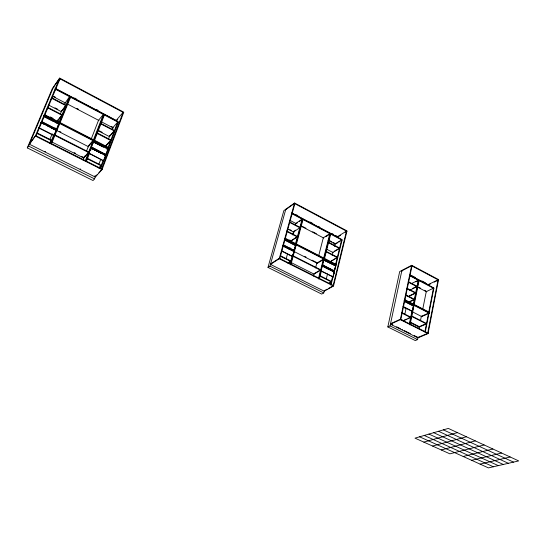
<?xml version="1.0" encoding="UTF-8"?>
<svg xmlns="http://www.w3.org/2000/svg" width="546" height="546" viewBox="0 0 546 546"><rect width="100%" height="100%" fill="white"/><g stroke="black" fill="none" stroke-linecap="round" stroke-linejoin="round"><path stroke-width="0.82" d="M427.73 332.958L438.076 279.818L428.064 284.678M428.044 333.606L400.327 319.669L390.424 324.188L417.902 337.885L428.044 333.606L438.547 279.593L411.691 265.308L399.692 271.567L387.831 326.938L415.281 340.567L417.56 339.612L418.059 337.107M424.959 331.47L428.562 313.124L428.951 313.322L425.191 332.5M425.484 314.878L429.258 313.186L429.429 312.312L405.146 299.836M418.85 328.774L419.273 326.658L425.075 324.126M420.502 320.502L421.328 316.366L428.562 313.124M422.809 308.913L426.255 291.639L433.449 288.206L428.733 312.251L429.122 312.449L433.92 287.981L409.985 275.382M412.25 311.739L421.717 316.564L421.799 316.134M426.719 291.421L426.638 291.844L417.594 287.114M403.378 306.92L412.244 311.438L412.715 309.125M413.029 307.589L413.643 305.903L412.244 311.438M409.787 323.942L413.568 305.432M418.755 280.002L413.745 304.552L414.148 304.757L419.062 280.637M413.868 305.289L414.045 304.409M410.026 324.945L413.964 305.637L413.165 305.228M409.384 323.737L412.018 310.858M413.349 304.347L418.277 280.221L411.172 283.756M400.532 319.321L403.487 320.809L403.576 320.365M404.818 314.38L406.026 308.565M406.511 308.333L406.422 308.77L403.474 307.268M400.327 319.669L411.691 265.308M400.832 319.424L411.998 265.95M387.831 326.938L390.056 325.928L401.89 270.42M322.427 265.82L320.884 271.014L333.128 276.924L334.364 271.908L322.154 265.984L323.642 266.741M323.928 259.896L322.386 265.056L334.309 271.137L335.817 265.991L323.648 260.06L335.817 265.991M333.183 285.374L346.485 231.122L337.251 236.841M294.547 203.01L279.224 258.743L270.454 264.38L324.208 291.175L333.51 286.049L347.01 230.91L294.547 203.01L283.838 210.647L267.99 267.417L321.676 294.082L323.771 292.943L324.379 290.492M330.528 284.971L332.541 276.781M333.756 271.867L334.561 268.584M332.848 277.081L334.364 271.908M334.309 271.137L335.36 266.864M331.163 284.37L335.797 265.533L335.374 265.308M326.29 278.917L327.504 274.037M332.18 255.296L332.992 252.027M334.405 246.369L335.012 243.932L341.639 239.885L335.592 264.414L336.022 264.639L342.165 239.667L291.898 213.199M318.605 278.05L323.389 259.166L324.256 259.609M318.837 279.095L323.819 259.384L317.936 262.906M330.378 233.463L324.051 258.49L323.614 258.265L329.839 233.674L323.293 237.803L318.714 255.699M324.099 259.22L324.324 258.326M319.485 278.494L321.348 271.103M322.597 266.175L323.014 264.537M324.481 258.708L330.692 234.125M313.486 276.133L314.127 273.635L320.7 269.785L293.27 255.862M315.568 267.984L316.823 263.097L323.389 259.166M290.11 263.814L292.246 255.862M293.53 251.085L293.96 249.495M281.49 251.037L292.444 256.593L294.076 251.365L283.149 245.796M283.142 245.038L294.055 250.607L295.673 245.407L284.787 239.824M290.349 264.837L295.686 244.949M295.932 244.048L302.689 218.878M292.444 256.593L294.076 251.365M294.055 250.607L295.673 245.407M295.959 244.779L296.198 243.878M291.011 264.264L296.13 245.181L295.243 244.724M303.01 219.553L296.376 244.28L295.488 243.823L302.136 219.089L295.775 223.416L295.331 225.054M286.2 258.688L287.537 253.767M292.67 234.869L293.564 231.572L295.679 230.153M293.325 234.275L293.994 231.825M279.811 258.511L294.867 203.678M267.99 267.417L269.956 266.161L285.804 209.248M100.136 168.318L103.146 160.387M104.955 155.624L105.562 154.04M91.08 147.884L88.841 153.358L103.487 160.783L105.678 155.323L90.882 148.116M93.482 141.707L91.257 147.147L105.835 154.586L108.019 149.16L93.277 141.94L103.453 147.154M100.669 168.584L108.19 148.751L107.671 148.485M107.105 149.979L108.75 147.591L44.424 114.544M101.679 168.864L123.089 112.36L116.196 120.413M59.691 78.105L35.34 136.056L29.409 144.205L95.25 177.034L102.034 169.608L123.771 112.183L59.691 78.105L52.198 88.848L27.3 147.891L93.032 180.535L94.554 178.876L95.755 175.703M98.881 164.23L100.682 159.507M105.549 146.738L106.149 145.154M108.265 139.612L109.773 135.654M112.189 129.327L112.79 127.744L117.718 122.024L108.026 147.55L108.545 147.823L118.407 121.84L55.255 88.589M85.258 160.934L93.025 140.97L94.083 141.51L93.468 143.1M85.824 161.118L93.55 141.243M93.919 140.308L104.033 114.271M93.755 141.005L94.117 140.069M86.364 161.391L89.455 153.44M90.684 150.259L91.919 147.079M83.026 160.005L84.569 156.06M86.418 151.331L88.261 146.594L93.025 140.97M91.1 139.326L98.533 120.284L103.337 114.448L93.386 140.035L94.444 140.581L104.375 115.001L103.31 116.291M50.314 143.345L53.801 134.862M38.718 127.948L53.979 135.681L56.327 130.166L41.121 122.413M42.11 122.079L56.538 129.443L58.879 123.956L43.735 116.189M53.979 135.681L56.327 130.166M56.538 129.443L58.879 123.956M50.867 143.625L59.098 123.567M59.289 123.314L70.222 96.465M51.42 143.905L59.644 123.846L58.552 123.287M60.033 122.905L70.571 97.202L69.567 98.56M50.007 139.134L52.211 133.777M57.35 121.301L57.992 119.751M60.217 114.339L61.807 110.476M64.353 104.293L69.499 96.642L58.941 122.345L59.487 122.625M35.961 136.131L60.04 78.849L59.098 80.194M27.3 147.891L28.624 146.069L53.569 86.882M54.15 91.4L55.119 90.022M50.853 99.706L51.822 98.341L65.8 105.631L61.316 111.671L48.922 105.248M46.833 109.282L47.802 107.931L61.869 115.206L57.405 121.171M29.614 143.728L35.545 135.579L102.218 169.13L98.826 172.843M61.507 111.213L65.991 105.173L52.02 97.877M57.596 120.707L61.568 115.404M54.102 129.184L55.091 127.873M58.654 125.15L59.644 123.846M49.631 142.793L51.59 140.233L37.271 133.006M49.433 143.27L51.399 140.711L37.073 133.483M96.144 134.739L97.202 133.477L110.715 140.465L105.815 146.041M88.623 145.666L92.329 141.284M83.975 157.576L88.193 152.655M117.759 119.444L116.701 120.68L55.644 88.52M86.302 160.067L87.353 158.845L101.099 165.779L98.935 168.168M109.582 136.152L113.95 131.129M105.985 145.577L109.801 141.243M107.733 148.737L108.75 147.591M107.043 149.775L108.579 148.055L44.226 115.015M105.835 154.586L91.455 146.915M103.487 160.783L89.046 153.126M99.659 167.103L101.276 165.308L87.537 158.374M95.434 176.556L97.127 174.7M285.681 209.684L294.424 203.446L346.908 231.347L345.481 232.227M297.481 222.782L296.212 223.642L289.783 220.284M299.392 221.485L301.938 219.751M291.789 240.24L296.034 237.442M288.868 248.853L290.288 247.932M325.682 236.787L328.958 234.725M288.035 262.769L290.868 260.995L280.678 255.849M287.913 263.227L290.745 261.452L280.548 256.306M338.377 236.623L340.513 235.306M336.09 243.748L337.421 242.936M338.745 242.131L340.069 241.318M334.323 251.228L339.626 248.034L328.631 242.294M328.719 269.164L330.05 268.393M329.914 282.275L331.395 281.443L320.168 275.778M328.323 283.551L331.285 281.9L320.052 276.235M324.317 290.725L327.184 289.141M328.61 288.356L332.186 286.384M415.827 281.838L418.673 280.426M412.776 288.343L417.048 286.247L408.292 281.668M430.596 283.838L428.446 284.875L409.944 275.129M434.172 282.105L438.465 280.023L411.602 265.738L401.801 270.843L402.197 271.048M409.309 295.836L415.718 292.745L406.927 288.179M410.101 301.317L414.38 299.283L405.562 294.731M409.302 302.088L414.291 299.72L405.466 295.168M390.52 323.744L400.423 319.212L428.132 333.162M404.293 320.045L406.442 319.069M407.876 318.42L410.026 317.444M403.487 320.809L410.647 317.56L401.733 313.049M421.717 316.564L425.334 314.946M426.569 333.818L417.99 337.442L414.175 335.544M423.839 442.123L457.398 432.609M432.603 446.062L466.386 436.759M441.284 449.965L475.293 440.875M484.125 444.956L449.897 453.842L415.008 438.151L448.327 428.419L518.7 460.92L488.465 467.895L419.594 436.814M463.179 456.483L492.881 448.996M471.676 460.319L501.562 453.003M480.105 464.12L510.169 456.982M424.242 435.455L493.359 466.769M428.938 434.084L498.307 465.629M433.695 432.691L503.316 464.469M438.513 431.285L508.381 463.301M443.386 429.866L513.506 462.114M28.624 146.069L94.554 178.876M269.956 266.161L323.771 292.943M390.056 325.928L417.56 339.612M44.963 151.385L45.509 151.658M80.173 168.946L80.712 169.212M94.376 176.03L94.908 176.297M271.034 264.141L270.584 263.916L279.354 258.278L333.62 285.592M391.284 324.119L392.806 324.884M396.621 326.788L400.436 328.692M402.122 329.525L402.518 329.729M404.258 330.589L410.36 333.64M74.133 152.614L75.648 153.371M81.702 156.429L83.217 157.193M410.517 322.242L419.273 326.658M51.972 142.008L83.791 158.047L88.534 152.511L54.887 135.442M291.305 262.64L314.011 274.085L320.584 270.236L293.147 256.313M410.428 322.679L419.185 327.095L426.44 323.942L411.752 316.489M35.34 136.056L102.034 169.608M279.224 258.743L333.51 286.049M55.085 134.964L88.718 152.041M411.841 316.045L426.522 323.498M38.902 127.696L54.163 135.435M281.756 250.867L292.717 256.422M321.157 270.85L333.128 276.924M401.822 312.599L410.735 317.117M41.53 121.437L56.729 129.197M283.408 244.861L294.328 250.43M322.666 264.892L334.589 270.98M402.941 306.402L412.544 311.302M59.384 131.313L60.906 132.091M304.531 256.327L306.04 257.098M312.08 260.176L317.363 262.872M41.046 122.529L53.89 129.074M56.163 130.235L88.786 146.867M91.687 148.341L103.296 154.259M282.78 245.748L289.312 249.078M293.844 251.385L317.683 263.534M322.454 265.97L329.149 269.383M40.943 122.666L43.98 124.215M47.782 126.153L49.304 126.925M50.819 127.703L56.142 130.412M91.612 148.492L101.822 153.692M103.283 154.436L105.474 155.555M282.883 245.973L293.803 251.535M325.136 267.506L334.084 272.065M404.067 300.996L413.643 305.903M44.308 116.83L53.392 121.492M54.907 122.263L58.688 124.208M284.527 239.994L295.406 245.577M404.504 301.515L413.342 306.047M50.259 116.94L53.194 118.448M289.66 239.974L291.079 240.704L290.963 241.148L297.331 236.957L286.568 231.395M285.237 238.247L336.302 264.476L336.077 265.37L284.985 239.148M284.377 238.322L336.193 264.919M404.313 299.897L429.34 312.749M44.028 115.486L108.401 148.519M404.217 300.341L429.258 313.186M43.851 115.738L44.403 116.025M326.208 251.89L337.271 257.61L330.623 261.527L337.38 257.166L326.317 251.447M405.589 295.113L408.504 296.615L415.629 293.182L406.838 288.616M54.948 107.815L57.862 109.323M99.236 130.787L102.191 132.316M289.783 229.613L291.298 230.398M98.321 130.856L109.412 136.609L114.326 130.958L100.901 123.949M287.401 228.876L293.441 232.009L299.809 227.75L289.824 222.536M326.331 249.058L332.883 252.457L339.516 248.478L328.515 242.731M47.993 107.466L62.06 114.742M97.386 133.012L110.893 140.001M286.691 230.944L297.447 236.514M408.394 289.414L409.841 290.165L416.96 286.677L408.203 282.098M53.849 96.369L55.33 97.14M76.877 108.415L78.371 109.193M111.22 126.379L112.722 127.163M302.272 226.317L305.992 228.262M312.681 231.763L316.393 233.708M329.682 240.656L331.879 241.803M333.34 242.574L335.537 243.721M419.185 287.476L420.693 288.268M424.46 290.233L425.969 291.025M52.17 96.048L65.52 103.023M67.759 104.197L99.044 120.557M101.297 121.731L113.302 128.01M301.412 226.365L323.717 238.029M328.105 240.322L335.428 244.151M101.078 123.492L114.503 130.501M289.94 222.092L299.925 227.307M74.672 98L76.174 98.792M96.526 109.514L98.027 110.306M296.348 214.803L297.85 215.595M309.903 221.949L312.919 223.532M318.188 226.317L319.697 227.109M331.75 233.456L333.258 234.254M335.517 235.442L337.776 236.636M411.513 275.484L415.213 277.436M421.874 280.944L425.573 282.896M53.917 87.613L53.378 87.333L59.5 78.556L123.601 112.633M291.707 212.858L337.667 237.06M55.064 89.046L118.236 122.29M291.782 213.636L342.062 240.103M409.896 275.812L433.831 288.411"/></g></svg>
